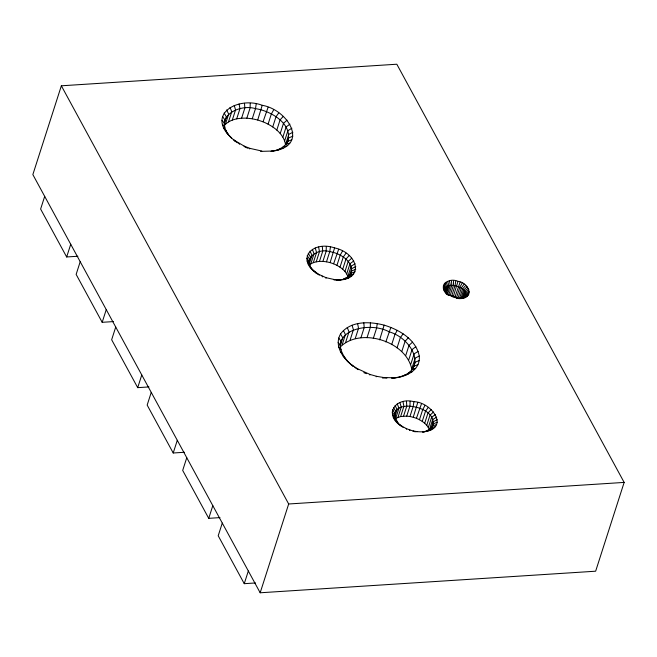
<?xml version="1.0" encoding="UTF-8"?>
<svg xmlns="http://www.w3.org/2000/svg" width="657" height="657" viewBox="0 0 657 657"><rect width="100%" height="100%" fill="white"/><g stroke="black" fill="none" stroke-linecap="round" stroke-linejoin="round"><path stroke-width="0.99" d="M278.445 149.968L271.029 151.356C310.63 146.938 288.653 109.785 262.217 105.301C238.861 96.16 205.247 113.891 231.519 138.036L226.435 132.435M333.994 279.931C365.538 282.387 359.157 253.167 334.594 247.903C312.814 240.322 294.525 259.047 317.832 274.24M411.906 369.907C407.168 341.648 361.104 326.858 340.572 346.691M396.836 377.488L391.662 378.12C404.162 377.857 420.833 371 419.256 356.037C415.98 339.365 399.201 329.691 384.14 325.141C369.677 321.355 350.37 320.665 340.515 333.986C333.608 346.083 343.627 358.993 353.088 366.22L346.986 360.685M399.711 424.619C406.831 429.892 415.955 432.626 424.8 431.641L422.525 431.986C450.957 429.325 432.019 402.158 413.91 401.673C395.621 396.902 383.245 414.321 401.074 425.982L397.074 422.295M462.085 298.179L459.054 298.607C474.535 299.321 469.788 282.781 457.995 281.319C447.047 276.556 436.626 288.152 448.912 295.478L446.029 292.767M250.235 103.272L250.087 108.027L246.827 118.178C238.877 117.899 229.646 119.139 224.267 125.627M326.307 246.498L326.159 251.253L322.907 261.396C318.251 261.24 313.159 261.831 309.439 264.886M370.408 322.825L370.269 327.572L367.008 337.723M410.099 401.238L409.96 405.993L406.699 416.136L400.63 416.53L395.703 418.369L398.955 408.219L397.239 403.85M453.568 280.572L453.429 285.327L450.168 295.469L453.486 296.028L458.069 298.13L461.321 287.988L464.097 284.12M228.488 134.496C214.322 116.207 239.862 103.699 255.507 108.643C271.53 110.984 295.009 124.937 286.928 143.99M313.906 271.07C301.062 259.54 317.43 247.508 329.748 251.656C340.737 253.134 356.439 263.112 350.189 275.94M348.727 362.385C321.84 332.836 367.058 319.86 389.075 331.793C413.417 338.757 429.859 372.987 394.561 377.841M398.824 423.995C379.229 395.884 442.301 403.973 432.002 427.756M447.77 294.467C436.815 275.644 480.53 290.509 459.81 298.533M256.205 103.954L255.507 108.643L252.255 118.786L246.827 118.178M330.438 246.966L329.748 251.656L326.488 261.806L322.907 261.396M377.249 323.597L376.56 328.286L373.299 338.437M413.91 401.673L413.212 406.363L409.952 416.505L406.699 416.136M455.777 280.818L455.079 285.508L451.819 295.658M249.734 148.942L249.841 148.351L244.092 146.076L233.917 139.982L235.28 141.345L229.778 136.336M325.929 278.272L326.036 277.681L318.358 274.158L312.157 269.37M369.858 375.04L369.965 374.441L357.244 368.61L351.725 364.857M409.746 430.54L409.853 429.949M262.217 105.301L257.708 120.009L252.255 118.786M334.594 247.903L330.093 262.611L326.488 261.806M384.14 325.141L379.631 339.858M417.737 402.527L413.228 417.244L409.952 416.505M457.995 281.319L453.486 296.028M61.356 85.796L32.85 174.59L260.172 592.778L595.644 571.204L624.15 482.41L396.828 64.222L61.356 85.796L288.678 503.985L260.172 592.778M44.692 196.369L40.619 209.049L66.661 256.969L77.912 256.246M66.661 256.969L70.734 244.289M80.211 261.708L76.138 274.396L102.18 322.316L113.431 321.585M102.18 322.316L106.253 309.628M115.722 327.055L111.657 339.735L137.699 387.655L148.95 386.932M137.699 387.655L141.772 374.966M224.39 121.882L224.981 120.042L222.575 116.511M224.316 123.335L226.386 116.872L224.127 113.02M225.408 124.23L228.669 114.08L226.632 109.949M228.496 121.89L231.749 111.739L230.032 107.37M232.299 120.075L235.551 109.924L234.22 105.366M236.709 118.827L239.961 108.676L239.082 103.995M151.241 392.393L147.168 405.082L173.218 452.993L184.469 452.271M241.595 118.186L244.856 108.035L244.47 103.289M292.882 132.279L288.801 134.357L285.54 144.507C283.512 133.199 272.967 125.955 263.046 121.808L268.089 107.28M268.097 124.132L271.357 113.981L273.665 109.834M272.737 126.908L275.997 116.757L278.765 112.897M276.819 130.061L280.071 119.911L283.266 116.371M173.218 452.993L177.291 440.313M280.227 133.494L283.479 123.344L287.019 120.149M282.863 137.116L286.115 126.973L289.926 124.14M284.653 140.82L287.906 130.677L291.897 128.222M286.994 143.44L288.768 137.904L292.841 136.188M186.76 457.732L182.687 470.42L208.737 518.34L219.988 517.617M208.737 518.34L212.811 505.652M222.28 523.079L218.206 535.759L244.256 583.679L255.507 582.956M308.987 261.026L309.587 259.187L307.172 255.655M309.028 261.708L310.515 257.092L308.248 253.241M309.053 264.475L312.018 255.253L309.981 251.114M310.794 263.851L314.054 253.709L312.338 249.332M313.307 262.652L316.567 252.502L315.229 247.944M316.222 261.831L319.474 251.68L318.596 246.999M319.45 261.404L322.71 251.261L322.316 246.506M348.276 277.977C346.625 270.922 339.907 266.455 333.608 263.802L338.659 249.274M336.951 265.329L340.211 255.187L342.511 251.04M340.014 267.169L343.274 257.018L346.05 253.159M342.708 269.247L345.968 259.096L349.154 255.557M244.256 583.679L248.33 570.999M344.958 271.513L348.218 261.371L351.75 258.176M346.699 273.912L349.959 263.761L353.762 260.936M347.882 276.359L351.142 266.208L355.125 263.761M349.36 276.022L351.733 268.639L355.807 266.561M350.23 275.595L351.709 270.98L355.782 269.271M339.956 345.196L341.147 341.509L338.741 337.977M340.112 346.14L342.773 337.838L340.515 333.986M342.157 344.744L345.418 334.602L343.389 330.463M345.738 342.034L348.998 331.884L347.274 327.514M350.148 339.924L353.409 329.773L352.078 325.215M355.265 338.478L358.525 328.328L357.638 323.646M360.939 337.739L364.2 327.588L363.814 322.833M385.815 341.944L390.866 327.408M391.679 344.629L394.939 334.487L397.247 330.34M397.058 347.849L400.318 337.706L403.094 333.838M401.797 351.511L405.049 341.361L408.243 337.813M405.747 355.494L409.007 345.344L412.539 342.149M408.802 359.699L412.062 349.549L415.865 346.724M410.88 363.994L414.14 353.844L418.123 351.396M394.553 414.986L395.744 411.298L393.477 407.447M394.438 417.926L397.107 409.623L395.071 405.492M411.914 368.265L415.175 358.114L419.256 356.037M412.768 369.612L415.142 362.237L419.215 360.521M397.978 417.277L401.238 407.126L399.908 402.569M400.63 416.53L403.883 406.379L403.004 401.698M403.562 416.144L406.823 406.001L406.428 401.246M445.183 290.829L445.774 288.981L443.368 285.458M445.019 291.708L446.202 288.021L443.943 284.169M445.421 291.782L446.9 287.166L444.863 283.036M445.766 292.915L447.836 286.46L446.119 282.083M446.333 294.205L448.994 285.902L447.663 281.344M447.384 294.747L450.341 285.524L449.454 280.835M448.575 295.478L451.835 285.327L451.441 280.58M455.112 296.578L460.163 282.05M436.642 417.129L432.651 419.577L429.391 429.727C427.124 424.151 421.802 420.554 416.431 418.32L421.482 403.792M456.656 297.284L459.908 287.142L462.216 282.995M419.462 419.716L422.722 409.566L425.03 405.418M459.604 298.171L462.569 288.949L465.756 285.401M460.943 298.294L463.604 289.992L467.143 286.797M422.246 421.375L425.506 411.233L428.282 407.365M462.043 298.475L464.409 291.1L468.211 288.275M463.177 297.761L464.959 292.225L468.942 289.778M464.047 297.038L465.23 293.351L469.303 291.273M464.622 296.274L465.222 294.426L469.295 292.718M424.693 423.272L427.953 413.122L431.14 409.574M426.738 425.334L429.998 415.183L433.53 411.988M428.323 427.502L431.575 417.359L435.386 414.534M431.115 428.249L433.185 421.786L437.266 419.708M431.986 427.608L433.168 423.921L437.242 422.205M275.702 150.412C280.67 148.942 285.524 146.051 287.815 141.222L291.798 139.842M345.82 278.798L343.077 279.241L348.079 276.852L351.076 273.172L355.059 271.793M428.077 430.976L425.325 431.419L429.875 429.243L432.593 425.908L436.577 424.529M376.132 376.798L376.79 376.354L383.68 377.52L393.683 377.791M412.998 431.452L413.655 431.008M464.926 295.445L468.901 294.065M414.033 366.08L418.008 364.701M260.607 151.381L273.304 151.011M456.631 298.541L461.066 298.278M383.68 377.52L382.464 377.865L386.899 378.12M417.482 431.657L414.633 431.731M285.967 144.212L289.753 143.136M349.861 275.152L353.647 274.076M464.368 296.356L468.154 295.28M411.89 369.546L415.676 368.47M431.485 427.699L435.279 426.623M283.274 146.782L286.789 145.969M348.079 276.852L351.594 276.039M463.546 297.136L467.061 296.323M408.769 372.535L412.284 371.722M429.875 429.243L433.39 428.43M279.825 148.876L282.986 148.268M345.796 278.223L348.966 277.624M462.487 297.777L465.657 297.169M404.761 374.958L407.923 374.35M427.797 430.499L430.967 429.9M336.639 280.079L342.264 279.521L339.998 279.866M458.266 298.631L460.015 298.311M461.239 298.245L463.982 297.802M399.982 376.74L402.725 376.297M338.347 280.03L340.359 279.701M288.678 503.985L624.15 482.41M338.396 279.767L334.323 279.537L326.036 277.681M261.815 151.036L249.841 148.351M457.847 298.196L453.429 297.202L447.557 294.114M369.965 374.441L376.79 376.354M257.708 120.009L263.046 121.808M330.093 262.611L333.608 263.802M413.228 417.244L416.431 418.32M245.39 147.217L247.993 148.252M363.806 372.642L366.401 373.669M236.011 141.838L237.464 142.832M354.78 367.37L358.164 369.669L357.244 368.61M401.731 426.426L403.045 427.321M315.023 271.891L316.387 273.255M444.797 291.33L446.842 293.392M309.849 266.668L311.903 268.729M343.159 356.217L345.212 358.279M394.947 419.807L397 421.876M443.894 289.836L446.169 292.266M223.988 128.386L226.271 130.817M308.158 263.868L310.433 266.307M340.359 351.577L342.634 354.016M393.387 417.228L395.67 419.667M238.737 143.251L239.657 144.318M318.358 274.158L319.269 275.217M443.344 288.333L445.758 291.141M222.509 124.304L224.924 127.113M307.131 261.043L309.546 263.859M338.659 346.904L341.073 349.713M392.443 414.633L394.857 417.441M443.171 286.854L445.627 290.033M222.033 120.305L224.489 123.483M306.803 258.283L309.258 261.461M338.117 342.322L340.572 345.508M392.139 412.087L394.602 415.265M392.492 409.664L394.898 413.196M406.198 428.495L406.617 429.3M322.061 276.104L322.48 276.909M244.092 146.076L244.519 146.872"/></g></svg>
